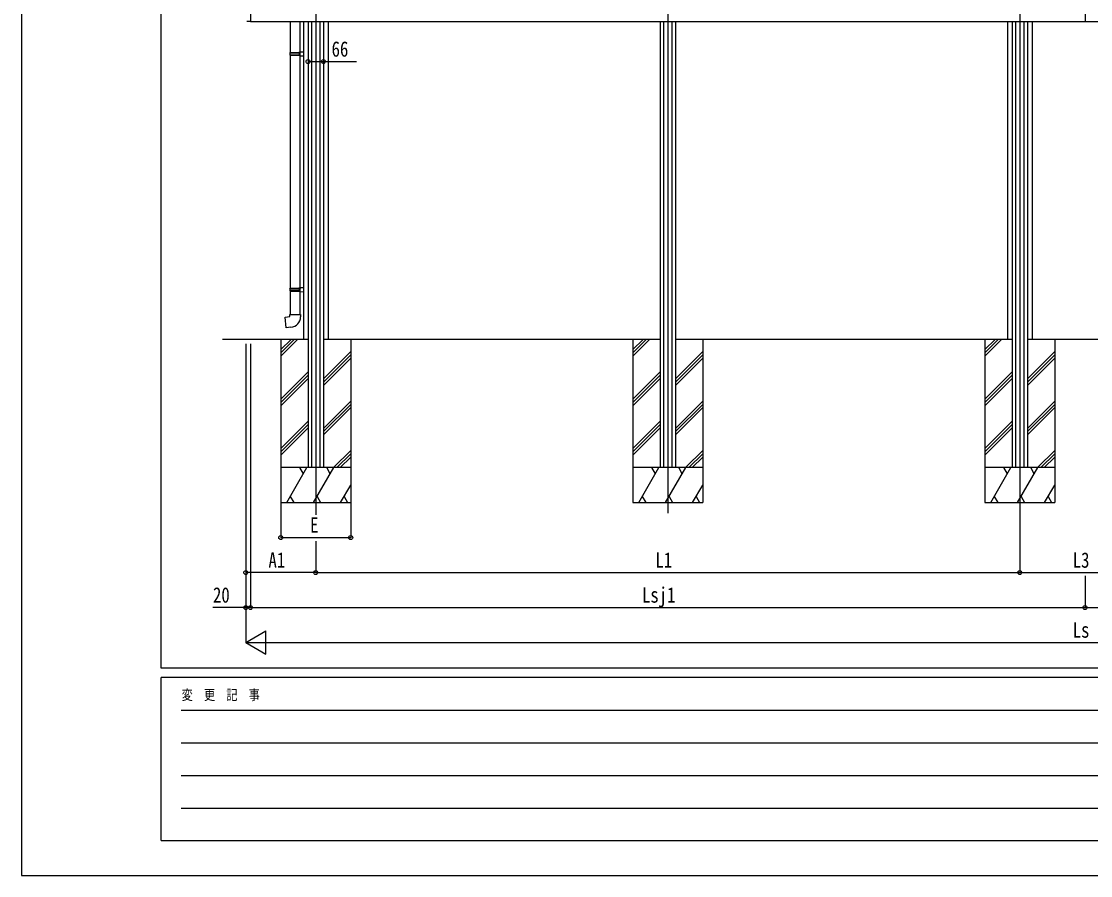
# Model space of a CAD drawing. Units: millimetres, scale not verified. Extents: x -8410 to 8410, y -5940 to 5940.
# Drawn here: x -8410 to -3823, y -5940 to -2276 of the extents above; entities that cross this region are included whole.
import ezdxf
from ezdxf.enums import TextEntityAlignment as Align

# ---------------------------------------------------------------- set-up
doc = ezdxf.new("R2010")
doc.units = ezdxf.units.MM
doc.header["$LTSCALE"] = 30
for name, color, linetype in [('0-3_YKK_12', 2, 'Continuous'), ('0-4_YKK_13', 4, 'Continuous'), ('0-5_YKK_A1', 4, 'Continuous'), ('0-6_YKK_D', 6, 'Continuous'), ('0-7_YKK_ZWAK', 7, 'Continuous')]:
    doc.layers.add(name, color=color, linetype=linetype)
doc.styles.add('ＭＳ ゴシック', font='')
doc.styles.get('ＭＳ ゴシック').set_extended_font_data('MS Gothic')

msp = doc.modelspace()

# ---------------------------------------------------------------- linework, layer by layer
at = {"layer": '0-3_YKK_12'}
for p, q in [((-7147.39, -1371.29), (-7147.39, -4392.37)), ((-5637.39, -1371.29), (-5637.39, -4385.4)), ((-4127.39, -1371.29), (-4127.39, -4385.4))]:
    msp.add_line(p, q, dxfattribs=at)
at = {"layer": '0-4_YKK_13'}
for p, q in [((-7427.39, -2276.5), (-7442.68, -2275.7)), ((-7256.39, -2276), (-7256.39, -2409.2)), ((-7214.39, -2406.64), (-7214.39, -2276)), ((-7258.39, -2411.2), (-7257.39, -2409.2)), ((-7258.39, -2411.2), (-7214.39, -2411.2)), ((-7258.39, -2411.2), (-7258.39, -2419.2)), ((-7258.39, -2419.2), (-7214.39, -2419.2)), ((-7258.39, -2419.2), (-7257.39, -2421.2)), ((-7257.39, -2409.2), (-7214.39, -2409.2)), ((-7257.39, -2421.2), (-7214.39, -2421.2)), ((-7256.39, -2421.2), (-7256.39, -3420.43)), ((-7218.87, -2411.2), (-7219.3, -2409.2)), ((-7216.39, -2406.7), (-7200.39, -2406.23)), ((-7216.39, -2408.7), (-7216.39, -2406.7)), ((-7216.39, -2408.7), (-7214.39, -2408.7)), ((-7216.39, -2423.7), (-7216.39, -2421.7)), ((-7216.39, -2423.7), (-7200.39, -2424.17)), ((-7214.39, -2409.2), (-7214.39, -2409.75)), ((-7214.39, -3417.87), (-7214.39, -2423.76)), ((-7200.39, -2406.23), (-7200.39, -2424.17)), ((-7258.39, -3422.43), (-7257.39, -3420.43)), ((-7258.39, -3422.43), (-7214.39, -3422.43)), ((-7258.39, -3422.43), (-7258.39, -3430.43)), ((-7258.39, -3430.43), (-7214.39, -3430.43)), ((-7258.39, -3430.43), (-7257.39, -3432.43)), ((-7257.39, -3420.43), (-7214.39, -3420.43)), ((-7257.39, -3432.43), (-7214.39, -3432.43)), ((-7256.39, -3432.43), (-7256.39, -3532.43)), ((-7218.87, -3422.43), (-7219.3, -3420.43)), ((-7216.39, -3417.93), (-7200.39, -3417.46)), ((-7216.39, -3419.93), (-7216.39, -3417.93)), ((-7216.39, -3419.93), (-7214.39, -3419.93)), ((-7216.39, -3434.93), (-7216.39, -3432.93)), ((-7216.39, -3434.93), (-7200.39, -3435.4)), ((-7214.39, -3420.43), (-7214.39, -3420.98)), ((-7214.39, -3532.43), (-7214.39, -3434.99)), ((-7200.39, -3417.46), (-7200.39, -3435.4)), ((-7258.39, -3532.43), (-7212.39, -3532.43)), ((-7258.39, -3542.43), (-7258.39, -3532.43)), ((-7212.39, -3532.43), (-7212.39, -3543.35))]:
    msp.add_line(p, q, dxfattribs=at)
for points in [[(-7218.87, -2411.2), (-7218.87, -2419.2), (-7219.3, -2421.2)], [(-7216.39, -2421.7), (-7214.39, -2421.7), (-7214.39, -2408.7)], [(-7218.87, -3422.43), (-7218.87, -3430.43), (-7219.3, -3432.43)], [(-7216.39, -3432.93), (-7214.39, -3432.93), (-7214.39, -3419.93)], [(-7253.47, -3588.18), (-7274.31, -3590), (-7278.32, -3544.18), (-7258.39, -3542.43)]]:
    msp.add_lwpolyline(points, dxfattribs=at)
msp.add_arc((-7257.39, -3543.35), 45, 275, 0, dxfattribs=at)
at = {"layer": '0-5_YKK_A1'}
for p, q in [((-7427.39, -1439.5), (-7427.39, -2276.5)), ((-3847.39, -2211.5), (-3847.39, -2276)), ((-7427.39, -2276), (-3847.39, -2276)), ((-7200.39, -2276), (-7200.39, -3640)), ((-7180.39, -2276), (-7180.39, -4190)), ((-7164.89, -2276), (-7164.89, -4190)), ((-7129.89, -2276), (-7129.89, -4190)), ((-7114.39, -2276), (-7114.39, -4190)), ((-7094.39, -2276), (-7094.39, -3640)), ((-5670.39, -2276), (-5670.39, -4190)), ((-5654.89, -2276), (-5654.89, -4190)), ((-5619.89, -2276), (-5619.89, -4190)), ((-5604.39, -2276), (-5604.39, -4190)), ((-4180.39, -2276), (-4180.39, -3640)), ((-4160.39, -2276), (-4160.39, -4190)), ((-4144.89, -2276), (-4144.89, -4190)), ((-4109.89, -2276), (-4109.89, -4190)), ((-4094.39, -2276), (-4094.39, -4190)), ((-4074.39, -2276), (-4074.39, -3640)), ((-3847.39, -2276), (-267.39, -2276)), ((-7180.39, -3640), (-7547.39, -3640)), ((-7297.39, -3640), (-7297.39, -4340)), ((-7297.39, -3683.98), (-7253.41, -3640)), ((-7297.39, -3698.12), (-7239.27, -3640)), ((-7297.39, -3712.26), (-7225.13, -3640)), ((-5670.39, -3640), (-7114.39, -3640)), ((-6997.39, -3640), (-6997.39, -4340)), ((-5787.39, -3640), (-5787.39, -4340)), ((-5787.39, -3683.98), (-5743.41, -3640)), ((-5787.39, -3698.12), (-5729.27, -3640)), ((-5787.39, -3712.26), (-5715.13, -3640)), ((-4160.39, -3640), (-5604.39, -3640)), ((-5487.39, -3640), (-5487.39, -4340)), ((-4277.39, -3640), (-4277.39, -4340)), ((-4277.39, -3683.98), (-4233.41, -3640)), ((-4277.39, -3698.12), (-4219.27, -3640)), ((-4277.39, -3712.26), (-4205.13, -3640)), ((-3600.39, -3640), (-4094.39, -3640)), ((-3977.39, -3640), (-3977.39, -4340)), ((-7114.39, -3809.35), (-6997.39, -3692.35)), ((-7114.39, -3823.49), (-6997.39, -3706.49)), ((-5604.39, -3809.35), (-5487.39, -3692.35)), ((-5604.39, -3823.49), (-5487.39, -3706.49)), ((-4094.39, -3809.35), (-3977.39, -3692.35)), ((-4094.39, -3823.49), (-3977.39, -3706.49)), ((-7114.39, -3837.63), (-6997.39, -3720.63)), ((-5604.39, -3837.63), (-5487.39, -3720.63)), ((-4094.39, -3837.63), (-3977.39, -3720.63)), ((-7297.39, -3896.11), (-7180.39, -3779.11)), ((-7297.39, -3910.25), (-7180.39, -3793.25)), ((-5787.39, -3896.11), (-5670.39, -3779.11)), ((-5787.39, -3910.25), (-5670.39, -3793.25)), ((-4277.39, -3896.11), (-4160.39, -3779.11)), ((-4277.39, -3910.25), (-4160.39, -3793.25)), ((-7297.39, -3924.39), (-7180.39, -3807.4)), ((-5787.39, -3924.39), (-5670.39, -3807.4)), ((-4277.39, -3924.39), (-4160.39, -3807.4)), ((-7114.39, -4021.48), (-6997.39, -3904.48)), ((-7114.39, -4035.62), (-6997.39, -3918.62)), ((-7114.39, -4049.76), (-6997.39, -3932.76)), ((-5604.39, -4021.48), (-5487.39, -3904.48)), ((-5604.39, -4035.62), (-5487.39, -3918.62)), ((-5604.39, -4049.76), (-5487.39, -3932.76)), ((-4094.39, -4021.48), (-3977.39, -3904.48)), ((-4094.39, -4035.62), (-3977.39, -3918.62)), ((-4094.39, -4049.76), (-3977.39, -3932.76)), ((-7297.39, -4108.24), (-7180.39, -3991.24)), ((-7297.39, -4122.38), (-7180.39, -4005.38)), ((-7297.39, -4136.53), (-7180.39, -4019.53)), ((-5787.39, -4108.24), (-5670.39, -3991.24)), ((-5787.39, -4122.38), (-5670.39, -4005.38)), ((-5787.39, -4136.53), (-5670.39, -4019.53)), ((-4277.39, -4108.24), (-4160.39, -3991.24)), ((-4277.39, -4122.38), (-4160.39, -4005.38)), ((-4277.39, -4136.53), (-4160.39, -4019.53)), ((-7070.78, -4190), (-6997.39, -4116.61)), ((-5560.78, -4190), (-5487.39, -4116.61)), ((-4050.78, -4190), (-3977.39, -4116.61)), ((-7056.64, -4190), (-6997.39, -4130.75)), ((-7042.5, -4190), (-6997.39, -4144.89)), ((-5546.64, -4190), (-5487.39, -4130.75)), ((-5532.5, -4190), (-5487.39, -4144.89)), ((-4036.64, -4190), (-3977.39, -4130.75)), ((-4022.5, -4190), (-3977.39, -4144.89)), ((-6997.39, -4190), (-7297.39, -4190)), ((-7271.91, -4340), (-7185.3, -4190)), ((-7200.3, -4215.98), (-7215.31, -4190)), ((-7156.44, -4340), (-7069.83, -4190)), ((-7084.83, -4215.98), (-7099.84, -4190)), ((-5487.39, -4190), (-5787.39, -4190)), ((-5761.91, -4340), (-5675.3, -4190)), ((-5690.3, -4215.98), (-5705.31, -4190)), ((-5646.44, -4340), (-5559.83, -4190)), ((-5574.83, -4215.98), (-5589.84, -4190)), ((-3977.39, -4190), (-4277.39, -4190)), ((-4251.91, -4340), (-4165.3, -4190)), ((-4180.3, -4215.98), (-4195.31, -4190)), ((-4136.44, -4340), (-4049.83, -4190)), ((-4064.83, -4215.98), (-4079.84, -4190)), ((-7040.97, -4340), (-6997.39, -4264.53)), ((-5530.97, -4340), (-5487.39, -4264.53)), ((-4020.97, -4340), (-3977.39, -4264.53)), ((-7297.39, -4340), (-6997.39, -4340)), ((-7256.91, -4314.02), (-7241.91, -4340)), ((-7141.44, -4314.02), (-7126.44, -4340)), ((-7025.97, -4314.02), (-7010.97, -4340)), ((-5787.39, -4340), (-5487.39, -4340)), ((-5746.91, -4314.02), (-5731.91, -4340)), ((-5631.44, -4314.02), (-5616.44, -4340)), ((-5515.97, -4314.02), (-5500.97, -4340)), ((-4277.39, -4340), (-3977.39, -4340)), ((-4236.91, -4314.02), (-4221.91, -4340)), ((-4121.44, -4314.02), (-4106.44, -4340)), ((-4005.97, -4314.02), (-3990.97, -4340))]:
    msp.add_line(p, q, dxfattribs=at)
at = {"layer": '0-6_YKK_D'}
for p, q in [((-7180.39, -2409.02), (-7180.39, -2448.97)), ((-7114.39, -2409.02), (-7114.39, -2448.97)), ((-7447.39, -3659.18), (-7447.39, -4641)), ((-7427.39, -3658.37), (-7427.39, -4791)), ((-7427.39, -3658.37), (-7427.39, -4791)), ((-7297.39, -4341), (-7297.39, -4491)), ((-6997.39, -4341), (-6997.39, -4491)), ((-4127.39, -4386.4), (-4127.39, -4641)), ((-4127.39, -4394.37), (-4127.39, -4641)), ((-7447.39, -4447.23), (-7447.39, -4941)), ((-7297.39, -4490), (-6997.39, -4490)), ((-7447.39, -4500.38), (-7447.39, -4791)), ((-7147.39, -4505.58), (-7147.39, -4641)), ((-7147.39, -4505.58), (-7147.39, -4641)), ((-7147.39, -4640), (-7447.39, -4640)), ((-7147.39, -4640), (-4127.39, -4640)), ((-4127.39, -4640), (-3567.39, -4640)), ((-3847.39, -4654.74), (-3847.39, -4791)), ((-3847.39, -4654.74), (-3847.39, -4791)), ((-7427.39, -4790), (-3847.39, -4790)), ((-3847.39, -4790), (-267.39, -4790)), ((-7447.39, -4940), (-7360.79, -4890)), ((-7360.79, -4990), (-7360.79, -4890)), ((-7447.39, -4940), (-7360.79, -4990)), ((-7447.39, -4940), (-7274.19, -4940)), ((-7347.39, -4940), (-347.39, -4940))]:
    msp.add_line(p, q, dxfattribs=at)
for points in [[(-7180.39, -2447.97), (-7114.39, -2447.97), (-6972.66, -2447.97)], [(-7427.39, -4790), (-7447.39, -4790), (-7589.13, -4790)]]:
    msp.add_lwpolyline(points, dxfattribs=at)
for centre in [(-7180.39, -2447.97), (-7114.39, -2447.97), (-7297.39, -4490), (-6997.39, -4490), (-7447.39, -4640), (-7147.39, -4640), (-7147.39, -4640), (-4127.39, -4640), (-4127.39, -4640), (-7447.39, -4790), (-7427.39, -4790), (-7427.39, -4790), (-3847.39, -4790), (-3847.39, -4790)]:
    msp.add_circle(centre, 8.5, dxfattribs=at)
at = {"layer": '0-7_YKK_ZWAK'}
for p, q in [((-7809.96, -5050), (-7809.96, 5550)), ((7790.04, -5050), (-7809.96, -5050)), ((-2609.96, -5090), (-7809.96, -5090)), ((-7809.96, -5790), (-7809.96, -5090)), ((-7724.96, -5230), (-2709.96, -5230)), ((-7724.96, -5370), (-2709.96, -5370)), ((-7724.96, -5510), (-2709.96, -5510)), ((-7724.96, -5650), (-2709.96, -5650)), ((-7809.96, -5790), (-2609.96, -5790))]:
    msp.add_line(p, q, dxfattribs=at)
msp.add_lwpolyline([(-8410, -5940), (8410, -5940), (8410, 5940), (-8410, 5940)], close=True, dxfattribs=at)

# ---------------------------------------------------------------- texts
at = {"layer": '0-6_YKK_D', "style": 'ＭＳ ゴシック', "width": 0.8}
for s, p in [('66', (-7079.33, -2446.91)), ('E', (-7171.39, -4488.93)), ('A1', (-7350.19, -4639.2)), ('L1', (-5690.19, -4639.2)), ('L3', (-3900.19, -4639.2)), ('20', (-7588.06, -4788.93)), ('Lsj1', (-5747.79, -4788.93)), ('Ls', (-3900.19, -4939.2))]:
    msp.add_text(s, height=65.98, dxfattribs=at).set_placement(p, align=Align.BOTTOM_LEFT)
at = {"layer": '0-7_YKK_ZWAK', "style": 'ＭＳ ゴシック', "width": 0.8}
msp.add_text('変  更  記  事', height=43.99, dxfattribs=at).set_placement((-7722.62, -5200), align=Align.BOTTOM_LEFT)

doc.saveas('drawing.dxf')
